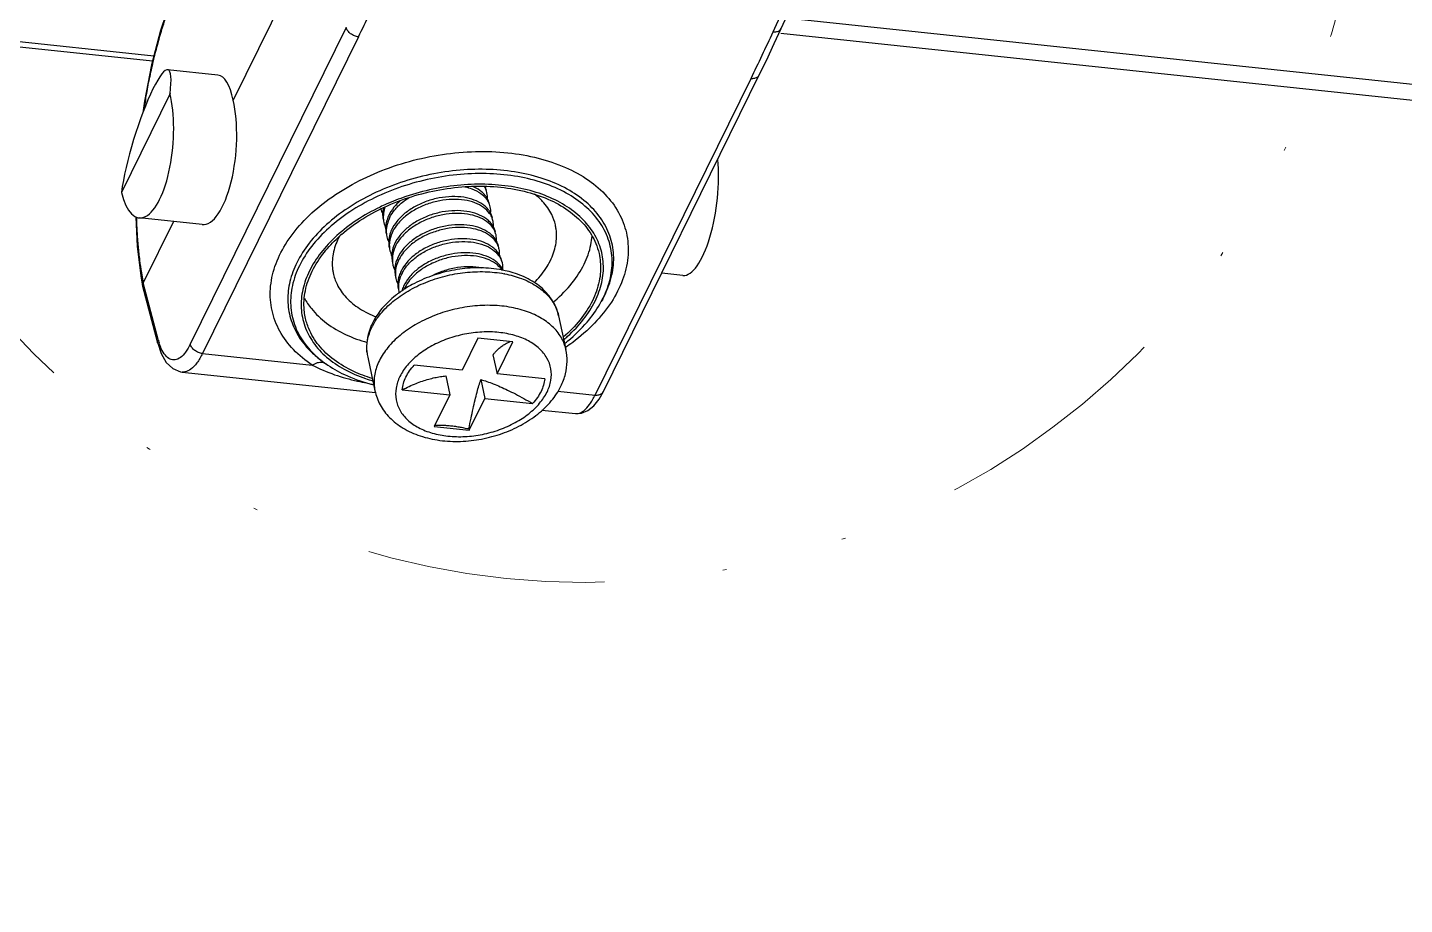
# Model space of a CAD drawing. Header units: millimetres. Extents: x 10368 to 13229, y -13270 to -11269.
# Drawn here: x 12822.48 to 12859.13, y -12559.24 to -12535.9 of the extents above; entities that cross this region are included whole.
import ezdxf

# ---------------------------------------------------------------- set-up
doc = ezdxf.new("R2010")
doc.units = ezdxf.units.MM
doc.linetypes.add('DIVIDE', pattern=[31.75, 12.7, -6.35, 0, -6.35, 0, -6.35])
doc.layers.add('hatch', color=56, linetype='Continuous', lineweight=9)

# ---------------------------------------------------------------- blocks, each defined once
blk = doc.blocks.new('u59')
at = {"color": 7, "linetype": 'Continuous'}
for p, q in [((-278.329, 271.895), (-497.774, 295.081)), ((-497.704, 294.661), (-278.465, 271.497)), ((-270.037, 282.461), (-270.454, 281.614)), ((-270.029, 282.425), (-270.037, 282.461)), ((-269.105, 282.363), (-270.037, 282.461)), ((-269.522, 281.516), (-269.105, 282.363)), ((-271.972, 281.922), (-272.867, 282.017)), ((-273.388, 281.522), (-277.537, 273.095)), ((-273.496, 281.63), (-273.609, 281.43)), ((-272.393, 281.417), (-273.388, 281.522)), ((-270.454, 281.614), (-271.725, 281.748)), ((-270.346, 281.111), (-270.454, 281.614)), ((-269.413, 281.013), (-269.522, 281.516)), ((-268.252, 281.381), (-269.522, 281.516)), ((-273.609, 281.43), (-277.758, 273.003)), ((-262.395, 280.91), (-267.544, 281.454)), ((-267.334, 280.514), (-267.528, 281.411)), ((-272.048, 281.091), (-270.778, 280.957)), ((-270.778, 280.957), (-271.195, 280.11)), ((-270.669, 280.454), (-270.778, 280.957)), ((-270.262, 280.011), (-269.845, 280.859)), ((-269.845, 280.859), (-268.575, 280.724)), ((-267.089, 271.991), (-262.939, 280.418)), ((-266.082, 280.589), (-266.144, 280.635)), ((-262.939, 280.418), (-265.86, 280.726)), ((-272.417, 279.417), (-272.611, 280.314)), ((-271.195, 280.11), (-270.262, 280.011)), ((-266.762, 271.743), (-262.613, 280.17)), ((-261.756, 280.044), (-261.357, 278.54)), ((-261.744, 280.145), (-261.345, 278.638)), ((-273.589, 278.969), (-273.642, 278.866)), ((-273.552, 279.037), (-273.605, 278.935)), ((-273.589, 278.969), (-273.552, 279.037)), ((-261.345, 278.638), (-261.342, 278.627)), ((-261.296, 278.353), (-261.342, 278.627)), ((-275.725, 278.338), (-275.161, 278.278)), ((-268.086, 278.425), (-268.105, 278.495)), ((-262.162, 276.905), (-261.357, 278.54)), ((-261.311, 278.268), (-261.357, 278.54)), ((-261.199, 277.574), (-261.296, 278.353)), ((-261.161, 276.781), (-261.199, 277.574)), ((-262.929, 276.986), (-261.25, 276.808)), ((-261.177, 276.786), (-261.178, 276.811)), ((-262.072, 273.502), (-260.778, 276.129)), ((-274.592, 251.66), (-263.75, 273.679)), ((-263.349, 273.008), (-262.007, 272.866)), ((-256.58, 271.959), (-261.644, 272.494)), ((-256.447, 272.083), (-261.608, 272.628)), ((-278.343, 271.766), (-286.399, 254.039)), ((-278.123, 271.856), (-286.179, 254.128))]:
    blk.add_line(p, q, dxfattribs=at)
for points in [[(-272.866, 282.017), (-273.026, 282.008), (-273.198, 281.938), (-273.353, 281.812), (-273.496, 281.63)], [(-261.744, 280.145), (-261.836, 280.414), (-261.973, 280.653), (-262.145, 280.818), (-262.349, 280.904), (-262.396, 280.911)], [(-262.406, 270.293), (-262.107, 270.979), (-261.821, 271.819), (-261.58, 272.736), (-261.389, 273.705), (-261.346, 274.016)], [(-277.758, 273.003), (-277.946, 272.617), (-278.157, 272.171), (-278.343, 271.766)]]:
    blk.add_lwpolyline(points, dxfattribs=at)
for centre, radius, start, end in [((-268.378, 280.287), 1.068, 4.5647, 12.2501), ((-267.917, 278.282), 2.946, 53.0053, 54.6872), ((-267.781, 278.463), 2.72, 51.3775, 53.002), ((-263.574, 279.564), 1.88, 14.7908, 17.5594), ((-268.916, 280.431), 1.633, 330.5442, 333.7683), ((-268.945, 280.337), 1.653, 333.7734, 337.2464), ((-270.969, 277.626), 2.943, 149.7685, 151.3419), ((-269.993, 281.32), 3.109, 302.3149, 302.8257), ((-269.185, 279.1), 0.965, 332.4976, 335.753), ((-269.112, 279), 0.903, 335.7502, 340.0282), ((-269.061, 278.981), 0.849, 340.0241, 344.5813), ((-268.824, 278.658), 0.673, 5.6993, 12.1284), ((-268.817, 278.581), 0.682, 358.4176, 12.1458), ((-268.873, 278.582), 0.738, 348.6999, 358.3944), ((-268.752, 278.28), 0.682, 18.4031, 24.7375), ((-261.469, 278.606), 0.128, 358.4169, 9.7037), ((-270.407, 281.286), 3.043, 259.1573, 259.4373), ((-270.434, 278.435), 0.557, 204.1666, 208.4019), ((-269.104, 278.726), 0.965, 332.4989, 335.753), ((-269.034, 278.627), 0.905, 335.749, 339.9376), ((-268.751, 278.282), 0.681, 3.2591, 12.1522), ((-261.409, 278.333), 0.114, 5.1912, 10.0134), ((-270.416, 278.445), 0.578, 208.4137, 215.4075), ((-270.391, 278.462), 0.608, 215.4191, 220.2756), ((-270.348, 278.499), 0.665, 220.2933, 225.8658), ((-269.023, 278.352), 0.965, 332.4976, 335.753), ((-268.951, 278.252), 0.903, 335.7502, 340.0282), ((-268.662, 277.91), 0.673, 5.6993, 12.1284), ((-270.335, 278.071), 0.578, 208.444, 215.4074), ((-270.311, 278.089), 0.608, 215.419, 220.2691), ((-270.268, 278.125), 0.665, 220.287, 225.8659), ((-268.943, 277.979), 0.965, 332.4976, 335.753), ((-268.87, 277.879), 0.903, 335.7502, 340.0282), ((-268.582, 277.536), 0.673, 5.6993, 12.1284), ((-270.254, 277.697), 0.578, 208.444, 215.4074), ((-270.23, 277.715), 0.608, 215.419, 220.2691), ((-270.187, 277.752), 0.665, 220.287, 225.8659), ((-268.862, 277.605), 0.965, 332.4976, 335.753), ((-268.79, 277.505), 0.903, 335.7502, 340.0282), ((-268.501, 277.162), 0.673, 5.6993, 12.1284), ((-268.438, 276.783), 0.691, 12.293, 26.4694), ((-269.253, 280.268), 3.995, 310.9476, 312.7649), ((-268.238, 278.179), 1.876, 331.8376, 333.7794), ((-269.225, 280.275), 4.04, 312.1411, 312.4739), ((-270.174, 277.324), 0.578, 208.444, 215.4074), ((-270.149, 277.341), 0.608, 215.419, 220.2691), ((-270.106, 277.378), 0.665, 220.287, 225.8659), ((-268.782, 277.231), 0.965, 332.4929, 335.7529), ((-268.71, 277.131), 0.904, 335.7494, 339.9927), ((-268.411, 276.789), 0.663, 5.733, 12.2327), ((-270.093, 276.95), 0.578, 208.5191, 215.4069), ((-270.069, 276.967), 0.608, 215.419, 220.2686), ((-270.026, 277.004), 0.665, 220.2865, 225.8659), ((-268.353, 276.41), 0.686, 13.9721, 24.7708), ((-270.012, 276.576), 0.578, 208.444, 215.4074), ((-269.988, 276.593), 0.608, 215.419, 220.2691), ((-269.945, 276.63), 0.665, 220.287, 225.8659), ((-237.575, 253.441), 44.534, 153.8113, 155.5745), ((-231.353, 254.406), 39.828, 153.7999, 155.7704)]:
    blk.add_arc(centre, radius, start, end, dxfattribs=at)
for centre, major_axis, ratio, start_param, end_param in [((-275.971, 276.353), (0.25, 1.985), 0.330706, 0.006735, 2.196808), ((-263.103, 274.993), (0.169, 1.993), 0.364433, -0.007323, 2.320884), ((-261.425, 274.816), (0.169, 1.993), 0.364433, 5.462476, 8.604069), ((-261.425, 274.816), (0.595, 1.947), 0.163788, -3.923121, -0.781529), ((-263.103, 274.993), (0.25, 1.985), 0.330706, -3.948182, -3.134796)]:
    blk.add_ellipse(centre, major_axis=major_axis, ratio=ratio, start_param=start_param, end_param=end_param, dxfattribs=at)
for points, start_tangent, end_tangent in [([(-267.528, 281.411), (-267.665, 281.781), (-267.917, 282.12), (-268.275, 282.402), (-268.732, 282.61), (-269.252, 282.729), (-269.805, 282.755), (-270.365, 282.693), (-270.91, 282.547), (-271.416, 282.323), (-271.861, 282.03), (-272.221, 281.679), (-272.476, 281.29)], (-0.210869, 0.977514), (-0.441734, -0.897146)), ([(-268.192, 281.029), (-268.09, 281.339), (-268.091, 281.647), (-268.195, 281.933), (-268.397, 282.185), (-268.688, 282.389), (-269.052, 282.535), (-269.471, 282.616), (-269.924, 282.627), (-270.389, 282.569), (-270.841, 282.443), (-271.259, 282.257), (-271.621, 282.02), (-271.909, 281.743), (-272.108, 281.443)], (0.441734, 0.897146), (-0.441734, -0.897146)), ([(-270.029, 282.425), (-270.085, 282.142), (-270.139, 281.885), (-270.192, 281.654), (-270.244, 281.45), (-270.296, 281.269), (-270.346, 281.111)], (-0.185486, -0.982647), (-0.320445, -0.947267)), ([(-269.123, 282.326), (-269.234, 282.324), (-269.369, 282.327), (-269.502, 282.336), (-269.634, 282.351), (-269.766, 282.37), (-269.897, 282.395), (-270.029, 282.425)], (-0.999387, -0.035021), (-0.971154, 0.238451)), ([(-272.934, 282.014), (-273.085, 281.94), (-273.24, 281.773), (-273.388, 281.522)], (-0.985773, -0.168084), (-0.441787, -0.89712)), ([(-272.867, 282.016), (-272.931, 282.014), (-272.934, 282.014)], (-0.993779, 0.111371), (-0.985773, -0.168084)), ([(-273.388, 281.522), (-273.49, 281.516), (-273.569, 281.479), (-273.609, 281.43)], (-0.994465, 0.105072), (-0.447458, -0.894305)), ([(-271.948, 281.426), (-271.851, 281.59), (-271.725, 281.748)], (0.441734, 0.897146), (0.673108, 0.739544)), ([(-270.346, 281.111), (-270.505, 281.162), (-270.677, 281.224), (-270.861, 281.301), (-271.057, 281.391), (-271.266, 281.495), (-271.488, 281.615), (-271.725, 281.748)], (-0.960593, 0.277958), (-0.866594, 0.499014)), ([(-272.476, 281.29), (-272.598, 280.959), (-272.641, 280.631), (-272.611, 280.314)], (-0.441734, -0.897146), (0.210869, -0.977514)), ([(-272.108, 281.443), (-272.21, 281.133), (-272.209, 280.826), (-272.105, 280.539), (-271.902, 280.288), (-271.612, 280.084), (-271.248, 279.938), (-270.829, 279.857), (-270.376, 279.846), (-269.911, 279.904), (-269.459, 280.029), (-269.041, 280.216), (-268.679, 280.453), (-268.39, 280.73), (-268.192, 281.029)], (-0.441734, -0.897146), (0.441734, 0.897146)), ([(-272.048, 281.091), (-272.014, 281.259), (-271.948, 281.426)], (0.106327, 0.994331), (0.441734, 0.897146)), ([(-268.252, 281.381), (-268.44, 281.293), (-268.621, 281.216), (-268.793, 281.151), (-268.959, 281.099), (-269.117, 281.06), (-269.269, 281.031), (-269.413, 281.013)], (-0.898809, -0.43834), (-0.995587, -0.093845)), ([(-268.252, 281.381), (-268.286, 281.213), (-268.352, 281.046)], (-0.106327, -0.994331), (-0.441734, -0.897146)), ([(-267.645, 280.606), (-267.523, 280.967), (-267.512, 281.323), (-267.528, 281.411)], (0.441734, 0.897146), (-0.211857, 0.977301)), ([(-266.214, 280.686), (-266.714, 280.977), (-267.388, 281.224), (-267.49, 281.25)], (-0.815965, 0.578102), (-0.97039, 0.241544)), ([(-266.241, 280.514), (-266.71, 280.837), (-267.276, 281.085), (-267.465, 281.144)], (-0.756221, 0.654317), (-0.961315, 0.27545)), ([(-265.86, 280.726), (-266.451, 280.981), (-267.06, 281.151), (-267.313, 281.202)], (-0.884002, 0.467484), (-0.983659, 0.180041)), ([(-268.352, 281.046), (-268.448, 280.883), (-268.575, 280.724)], (-0.441734, -0.897146), (-0.673108, -0.739544)), ([(-267.452, 281.081), (-266.963, 280.896), (-266.438, 280.585), (-266.033, 280.199), (-265.766, 279.752), (-265.672, 279.445)], (0.957556, -0.288247), (0.200104, -0.979775)), ([(-262.939, 280.418), (-262.789, 280.669), (-262.628, 280.835), (-262.465, 280.909), (-262.396, 280.91)], (0.441799, 0.897114), (0.994346, -0.106192)), ([(-265.86, 280.726), (-265.358, 280.311), (-264.995, 279.821), (-264.789, 279.277), (-264.745, 278.698), (-264.866, 278.103), (-265.147, 277.513), (-265.578, 276.948), (-266.145, 276.428), (-266.828, 275.971), (-267.603, 275.592), (-268.444, 275.305), (-269.321, 275.12), (-270.205, 275.042), (-271.065, 275.075), (-271.871, 275.218), (-272.595, 275.465), (-273.213, 275.808)], (0.83373, -0.552172), (-0.820669, 0.571403)), ([(-272.611, 280.314), (-272.525, 280.066), (-272.316, 279.765), (-272.01, 279.512), (-271.618, 279.318), (-271.159, 279.191), (-270.652, 279.137), (-270.12, 279.159), (-269.585, 279.256), (-269.072, 279.422), (-268.602, 279.652), (-268.196, 279.934), (-267.873, 280.257), (-267.645, 280.606)], (0.211857, -0.977301), (0.441734, 0.897146)), ([(-270.669, 280.454), (-270.715, 280.398), (-270.763, 280.346), (-270.81, 280.3), (-270.857, 280.259), (-270.903, 280.224), (-270.951, 280.191), (-271.001, 280.16), (-271.056, 280.131), (-271.118, 280.102)], (-0.607708, -0.794161), (-0.916433, -0.400188)), ([(-267.42, 279.698), (-267.348, 279.914), (-267.306, 280.219), (-267.334, 280.514)], (0.386564, 0.922263), (-0.210869, 0.977514)), ([(-265.784, 278.218), (-265.607, 278.714), (-265.564, 279.21), (-265.659, 279.686), (-265.887, 280.126), (-266.241, 280.514)], (0.441734, 0.897146), (-0.756221, 0.654317)), ([(-266.121, 280.649), (-266.216, 280.683)], (-0.991193, 0.132428), (-0.836443, 0.548054)), ([(-265.86, 280.726), (-265.994, 280.661), (-266.121, 280.649)], (-0.826756, -0.562561), (-0.991193, 0.132428)), ([(-265.518, 278.08), (-265.329, 278.611), (-265.284, 279.138), (-265.385, 279.644), (-265.628, 280.111), (-266.005, 280.523), (-266.083, 280.588)], (0.441734, 0.897146), (-0.781229, 0.624244)), ([(-265.448, 278), (-265.265, 278.501), (-265.208, 279), (-265.281, 279.482), (-265.479, 279.934), (-265.797, 280.34), (-266.082, 280.589)], (0.441734, 0.897146), (-0.79865, 0.601796)), ([(-262.939, 280.418), (-262.83, 280.39), (-262.73, 280.334), (-262.654, 280.256), (-262.613, 280.17)], (0.994465, -0.105072), (0.240274, -0.970705)), ([(-262.613, 280.17), (-262.485, 280.383), (-262.348, 280.524), (-262.208, 280.587), (-262.073, 280.567), (-261.948, 280.466), (-261.841, 280.289), (-261.781, 280.132)], (0.441863, 0.897083), (0.302588, -0.953121)), ([(-273.213, 275.808), (-273.702, 276.236), (-274.047, 276.732), (-274.234, 277.281), (-274.259, 277.864), (-274.119, 278.459), (-273.82, 279.048), (-273.372, 279.608), (-272.79, 280.122), (-272.603, 280.257)], (-0.820669, 0.571403), (0.82302, 0.568012)), ([(-272.579, 280.152), (-272.665, 280.083), (-273.174, 279.582), (-273.512, 279.108)], (-0.784495, -0.620136), (-0.503436, -0.864032)), ([(-272.557, 280.046), (-272.656, 279.96), (-273.082, 279.504), (-273.387, 279.021)], (-0.762499, -0.64699), (-0.441734, -0.897146)), ([(-267.313, 280.372), (-267.33, 280.07), (-267.451, 279.709)], (0.079803, -0.996811), (-0.441734, -0.897146)), ([(-265.648, 278.947), (-265.834, 279.223), (-266.237, 279.608), (-266.761, 279.918), (-267.319, 280.123)], (-0.481156, 0.876635), (-0.962565, 0.271052)), ([(-261.744, 280.144), (-261.74, 280.124), (-261.756, 280.044)], (0.262392, -0.964961), (-0.426032, -0.904708)), ([(-273.315, 279.014), (-272.991, 279.519), (-272.54, 279.986)], (0.441734, 0.897146), (0.754372, 0.656447)), ([(-270.98, 278.297), (-271.424, 278.42), (-271.816, 278.615), (-272.123, 278.868), (-272.331, 279.169), (-272.417, 279.417)], (-0.982147, 0.188116), (-0.211857, 0.977301)), ([(-272.417, 279.417), (-272.279, 279.056), (-272.024, 278.73), (-271.662, 278.462), (-271.207, 278.269), (-270.997, 278.213)], (0.210869, -0.977514), (0.975867, -0.218365)), ([(-267.494, 279.628), (-267.679, 279.36), (-268.003, 279.037), (-268.409, 278.754), (-268.878, 278.525), (-269.392, 278.358), (-269.926, 278.262), (-270.458, 278.24), (-270.965, 278.294)], (-0.491493, -0.870882), (-0.983054, 0.183314)), ([(-268.308, 278.708), (-268.072, 278.877), (-267.714, 279.223), (-267.462, 279.606)], (0.840319, 0.542092), (0.441734, 0.897146)), ([(-266.416, 278.272), (-266.519, 278.575), (-266.761, 278.925), (-267.118, 279.22), (-267.569, 279.444)], (-0.200506, 0.979693), (-0.935082, 0.354432)), ([(-265.672, 279.445), (-265.645, 279.261), (-265.675, 278.746), (-265.856, 278.226)], (0.200104, -0.979775), (-0.441734, -0.897146)), ([(-273.605, 278.935), (-273.794, 278.404), (-273.838, 277.877), (-273.737, 277.371), (-273.494, 276.904), (-273.117, 276.492), (-272.619, 276.148), (-272.017, 275.885), (-271.331, 275.711), (-270.585, 275.632), (-269.804, 275.651), (-269.014, 275.768), (-268.244, 275.977), (-267.518, 276.273), (-266.862, 276.645), (-266.297, 277.08), (-265.844, 277.564), (-265.518, 278.08)], (-0.441734, -0.897146), (0.441734, 0.897146)), ([(-273.387, 279.021), (-273.564, 278.526), (-273.606, 278.029), (-273.512, 277.554), (-273.284, 277.114), (-272.929, 276.726), (-272.461, 276.402), (-271.894, 276.154), (-271.249, 275.991), (-270.547, 275.916), (-269.812, 275.934), (-269.07, 276.044), (-268.345, 276.242), (-267.828, 276.443)], (-0.441734, -0.897146), (0.913618, 0.406575)), ([(-273.491, 277.758), (-273.526, 277.978), (-273.496, 278.494), (-273.315, 279.014)], (-0.222202, 0.975001), (0.441734, 0.897146)), ([(-272.275, 279.051), (-272.318, 279.014), (-272.772, 278.544), (-273.095, 278.041)], (-0.764188, -0.644994), (-0.441734, -0.897146)), ([(-273.642, 278.866), (-273.834, 278.328), (-273.879, 277.794), (-273.777, 277.282), (-273.53, 276.808), (-273.148, 276.391), (-272.644, 276.042), (-272.033, 275.775), (-271.338, 275.599), (-270.582, 275.519), (-269.791, 275.538), (-268.991, 275.656), (-268.21, 275.869), (-267.474, 276.169), (-266.81, 276.545), (-266.238, 276.987), (-265.779, 277.477), (-265.448, 278)], (-0.441734, -0.897146), (0.441734, 0.897146)), ([(-270.997, 278.213), (-270.689, 278.161), (-270.135, 278.141), (-269.573, 278.209), (-269.025, 278.359), (-268.517, 278.584), (-268.331, 278.693)], (0.975867, -0.218365), (0.845119, 0.534578)), ([(-270.917, 278.205), (-270.903, 278.185), (-270.74, 278.024), (-270.511, 277.904), (-270.23, 277.831), (-269.912, 277.812), (-269.578, 277.847), (-269.246, 277.937), (-268.936, 278.075), (-268.665, 278.256), (-268.451, 278.469), (-268.329, 278.654)], (0.544491, -0.838767), (0.461533, 0.887123)), ([(-270.811, 278.022), (-270.724, 277.949), (-270.495, 277.829), (-270.214, 277.756), (-269.896, 277.737), (-269.562, 277.773), (-269.23, 277.862), (-268.919, 278), (-268.649, 278.181), (-268.435, 278.395), (-268.289, 278.629)], (0.717132, -0.696937), (0.41041, 0.911901)), ([(-268.224, 278.33), (-268.156, 278.572), (-268.155, 278.724)], (0.41041, 0.911901), (-0.099699, 0.995018)), ([(-261.341, 278.602), (-261.357, 278.54)], (-0.028386, -0.999597), (-0.441734, -0.897146)), ([(-271.762, 278.539), (-271.931, 278.353), (-272.196, 277.946)], (-0.70569, -0.708521), (-0.441734, -0.897146)), ([(-268.248, 278.281), (-268.371, 278.095), (-268.59, 277.878), (-268.863, 277.697), (-269.169, 277.562), (-269.504, 277.472), (-269.84, 277.438), (-270.153, 277.458), (-270.432, 277.531), (-270.658, 277.649), (-270.819, 277.806), (-270.891, 277.939)], (-0.461513, -0.887133), (-0.350755, 0.936467)), ([(-270.73, 277.648), (-270.643, 277.576), (-270.414, 277.455), (-270.133, 277.383), (-269.816, 277.363), (-269.481, 277.399), (-269.149, 277.488), (-268.839, 277.627), (-268.568, 277.808), (-268.354, 278.021), (-268.208, 278.255)], (0.717132, -0.696937), (0.41041, 0.911901)), ([(-270.37, 278.144), (-270.294, 278.13), (-269.977, 278.111), (-269.642, 278.146), (-269.31, 278.236), (-269.05, 278.348)], (0.979648, -0.200722), (0.8894, 0.45713)), ([(-268.183, 278.316), (-268.149, 278.438)], (0.342689, 0.939449), (0.194819, 0.980839)), ([(-268.144, 277.956), (-268.085, 278.139), (-268.071, 278.32)], (0.41041, 0.911901), (-0.056715, 0.99839)), ([(-268.102, 277.944), (-268.059, 278.124), (-268.055, 278.188)], (0.341218, 0.939984), (0.025892, 0.999665)), ([(-268.055, 278.188), (-268.069, 278.35)], (0.025892, 0.999665), (-0.21051, 0.977592)), ([(-268.005, 278.051), (-268.007, 278.062), (-268.052, 278.193)], (-0.21051, 0.977592), (-0.417903, 0.908491)), ([(-266.555, 277.35), (-266.413, 277.77), (-266.401, 278.184), (-266.416, 278.272)], (0.441734, 0.897146), (-0.200506, 0.979693)), ([(-265.856, 278.226), (-266.18, 277.721), (-266.54, 277.335)], (-0.441734, -0.897146), (-0.734053, -0.679093)), ([(-266.497, 277.296), (-266.089, 277.736), (-265.784, 278.218)], (0.737582, 0.675258), (0.441734, 0.897146)), ([(-261.311, 278.268), (-261.295, 278.343)], (0.456483, 0.889732), (-0.090131, 0.99593)), ([(-261.178, 276.811), (-261.193, 277.169), (-261.222, 277.568), (-261.262, 277.936), (-261.311, 278.268)], (-0.027537, 0.999621), (-0.166094, 0.98611)), ([(-273.095, 278.041), (-273.275, 277.522), (-273.307, 277.295)], (-0.441734, -0.897146), (-0.076465, -0.997072)), ([(-272.196, 277.946), (-272.338, 277.526), (-272.35, 277.112), (-272.33, 276.996)], (-0.441734, -0.897146), (0.222725, -0.974881)), ([(-270.912, 278.011), (-270.921, 278.175)], (-0.209965, 0.977709), (0.095684, 0.995412)), ([(-270.891, 277.939), (-270.909, 277.997), (-270.912, 278.011)], (-0.350755, 0.936467), (-0.209965, 0.977709)), ([(-270.896, 277.936), (-270.894, 277.927), (-270.843, 277.796)], (0.210234, -0.977651), (0.475952, -0.879471)), ([(-270.81, 277.565), (-270.742, 277.437), (-270.579, 277.277), (-270.35, 277.156), (-270.068, 277.084), (-269.751, 277.064), (-269.417, 277.1), (-269.085, 277.189), (-268.774, 277.328), (-268.504, 277.509), (-268.29, 277.722), (-268.168, 277.907)], (0.350903, -0.936412), (0.461533, 0.887123)), ([(-270.65, 277.275), (-270.563, 277.202), (-270.334, 277.081), (-270.052, 277.009), (-269.735, 276.989), (-269.401, 277.025), (-269.068, 277.114), (-268.758, 277.253), (-268.488, 277.434), (-268.273, 277.647), (-268.128, 277.881)], (0.717132, -0.696937), (0.41041, 0.911901)), ([(-268.063, 277.582), (-267.995, 277.825), (-267.993, 277.977)], (0.41041, 0.911901), (-0.099699, 0.995018)), ([(-268.022, 277.57), (-267.978, 277.75), (-267.974, 277.814)], (0.341218, 0.939984), (0.025892, 0.999665)), ([(-267.974, 277.814), (-267.989, 277.977)], (0.025892, 0.999665), (-0.21051, 0.977592)), ([(-267.924, 277.678), (-267.927, 277.688), (-267.972, 277.819)], (-0.21051, 0.977592), (-0.417903, 0.908491)), ([(-266.635, 277.25), (-267.203, 276.833), (-267.863, 276.483), (-268.589, 276.216), (-269.353, 276.042), (-270.127, 275.966), (-270.879, 275.993), (-271.582, 276.12), (-272.208, 276.343), (-272.733, 276.654), (-273.137, 277.041), (-273.405, 277.488), (-273.491, 277.758)], (-0.75522, -0.655472), (-0.222202, 0.975001)), ([(-270.84, 277.801), (-270.831, 277.637)], (-0.095434, -0.995436), (0.210234, -0.977651)), ([(-270.831, 277.637), (-270.829, 277.628), (-270.81, 277.565)], (0.210234, -0.977651), (0.350903, -0.936412)), ([(-270.815, 277.562), (-270.813, 277.553), (-270.763, 277.422)], (0.210234, -0.977651), (0.475952, -0.879471)), ([(-270.729, 277.192), (-270.661, 277.063), (-270.498, 276.903), (-270.269, 276.782), (-269.988, 276.71), (-269.671, 276.69), (-269.336, 276.726), (-269.004, 276.815), (-268.694, 276.954), (-268.423, 277.135), (-268.209, 277.348), (-268.087, 277.533)], (0.350903, -0.936412), (0.461533, 0.887123)), ([(-270.569, 276.901), (-270.482, 276.828), (-270.253, 276.708), (-269.972, 276.635), (-269.654, 276.616), (-269.32, 276.651), (-268.988, 276.74), (-268.677, 276.879), (-268.407, 277.06), (-268.193, 277.273), (-268.047, 277.508)], (0.717132, -0.696937), (0.41041, 0.911901)), ([(-267.983, 277.209), (-267.914, 277.451), (-267.913, 277.603)], (0.41041, 0.911901), (-0.099699, 0.995018)), ([(-267.893, 277.44), (-267.908, 277.603)], (0.025892, 0.999665), (-0.21051, 0.977592)), ([(-267.844, 277.304), (-267.846, 277.315), (-267.891, 277.445)], (-0.21051, 0.977592), (-0.417903, 0.908491)), ([(-270.76, 277.427), (-270.751, 277.263)], (-0.095434, -0.995436), (0.210234, -0.977651)), ([(-270.751, 277.263), (-270.748, 277.254), (-270.729, 277.192)], (0.210234, -0.977651), (0.350903, -0.936412)), ([(-270.734, 277.189), (-270.732, 277.179), (-270.682, 277.048)], (0.210234, -0.977651), (0.475952, -0.879471)), ([(-270.649, 276.818), (-270.58, 276.69), (-270.417, 276.529), (-270.188, 276.409), (-269.907, 276.336), (-269.59, 276.317), (-269.255, 276.352), (-268.923, 276.441), (-268.613, 276.58), (-268.343, 276.761), (-268.128, 276.974), (-268.006, 277.159)], (0.350903, -0.936412), (0.461533, 0.887123)), ([(-270.488, 276.527), (-270.401, 276.454), (-270.172, 276.334), (-269.891, 276.261), (-269.574, 276.242), (-269.239, 276.277), (-268.907, 276.367), (-268.597, 276.505), (-268.327, 276.686), (-268.112, 276.9), (-267.966, 277.134)], (0.717132, -0.696937), (0.41041, 0.911901)), ([(-267.941, 277.196), (-267.898, 277.376), (-267.893, 277.44)], (0.341218, 0.939984), (0.025892, 0.999665)), ([(-267.902, 276.835), (-267.833, 277.077), (-267.832, 277.229)], (0.41041, 0.911901), (-0.099699, 0.995018)), ([(-267.861, 276.822), (-267.82, 276.979), (-267.812, 277.09)], (0.341791, 0.939776), (-0.006819, 0.999977)), ([(-267.828, 276.443), (-267.662, 276.52), (-267.045, 276.87), (-266.515, 277.28)], (0.913618, 0.406575), (0.741491, 0.670962)), ([(-267.812, 277.09), (-267.821, 277.195), (-267.828, 277.229)], (-0.006819, 0.999977), (-0.211783, 0.977317)), ([(-272.33, 276.996), (-272.233, 276.721), (-271.99, 276.371), (-271.774, 276.175)], (0.222725, -0.974881), (0.7931, -0.609091)), ([(-270.679, 277.053), (-270.67, 276.89)], (-0.095434, -0.995436), (0.210234, -0.977651)), ([(-270.67, 276.89), (-270.668, 276.88), (-270.649, 276.818)], (0.210234, -0.977651), (0.350903, -0.936412)), ([(-270.654, 276.815), (-270.652, 276.805), (-270.601, 276.674)], (0.210234, -0.977651), (0.477113, -0.878842)), ([(-267.926, 276.785), (-268.046, 276.603), (-268.257, 276.391), (-268.425, 276.27)], (-0.461604, -0.887086), (-0.843315, -0.537419)), ([(-268.194, 276.356), (-268.032, 276.526), (-267.886, 276.76)], (0.748826, 0.662767), (0.41041, 0.911901)), ([(-267.8, 276.512), (-267.756, 276.68), (-267.751, 276.856)], (0.354539, 0.935041), (-0.100223, 0.994965)), ([(-267.732, 276.693), (-267.747, 276.855)], (0.025892, 0.999665), (-0.21051, 0.977592)), ([(-270.589, 276.516), (-270.598, 276.679)], (-0.210554, 0.977582), (0.094419, 0.995533)), ([(-270.568, 276.444), (-270.588, 276.51), (-270.589, 276.516)], (-0.350985, 0.936381), (-0.210554, 0.977582)), ([(-270.573, 276.441), (-270.571, 276.432), (-270.521, 276.301)], (0.210234, -0.977651), (0.475952, -0.879471)), ([(-269.921, 275.98), (-270.11, 276.036), (-270.343, 276.16), (-270.503, 276.321), (-270.568, 276.444)], (-0.97704, 0.213055), (-0.350985, 0.936381)), ([(-267.754, 276.534), (-267.737, 276.629), (-267.732, 276.693)], (0.239269, 0.970953), (0.025892, 0.999665)), ([(-270.518, 276.306), (-270.509, 276.142)], (-0.095434, -0.995436), (0.210234, -0.977651)), ([(-270.509, 276.142), (-270.507, 276.133), (-270.488, 276.07)], (0.210234, -0.977651), (0.350903, -0.936412)), ([(-270.493, 276.067), (-270.49, 276.058), (-270.462, 275.973)], (0.210234, -0.977651), (0.392304, -0.919836)), ([(-270.488, 276.07), (-270.44, 275.974)], (0.350903, -0.936412), (0.524764, -0.851248)), ([(-270.408, 276.153), (-270.321, 276.08), (-270.108, 275.966)], (0.717132, -0.696937), (0.930022, -0.367504)), ([(-262.394, 270.39), (-262.261, 270.675), (-262.127, 270.999), (-261.994, 271.357), (-261.865, 271.747), (-261.744, 272.162), (-261.632, 272.596), (-261.531, 273.042), (-261.442, 273.5), (-261.364, 273.966), (-261.363, 273.971)], (0.44173, 0.897148), (0.149961, 0.988692)), ([(-277.537, 273.095), (-277.639, 273.089), (-277.719, 273.052), (-277.758, 273.003)], (-0.994465, 0.105072), (-0.447459, -0.894305)), ([(-267.089, 271.991), (-266.98, 271.963), (-266.88, 271.906), (-266.803, 271.829), (-266.762, 271.743)], (0.994465, -0.105072), (0.240275, -0.970705)), ([(-278.123, 271.856), (-278.225, 271.851), (-278.303, 271.816), (-278.343, 271.766)], (-0.994353, 0.106125), (-0.420565, -0.907263))]:
    blk.add_spline(points, degree=3, dxfattribs=dict(at, start_tangent=start_tangent, end_tangent=end_tangent))
at = {"layer": 'hatch', "color": 4, "linetype": 'DIVIDE', "ltscale": 0.5}
blk.add_circle((-273.141, 265.73), 20.78, dxfattribs=at)

msp = doc.modelspace()

# ---------------------------------------------------------------- block references
at = {"rotation": 180}
msp.add_blockref('u59', (12564.199, -12264.161), dxfattribs=at)

doc.saveas('drawing.dxf')
